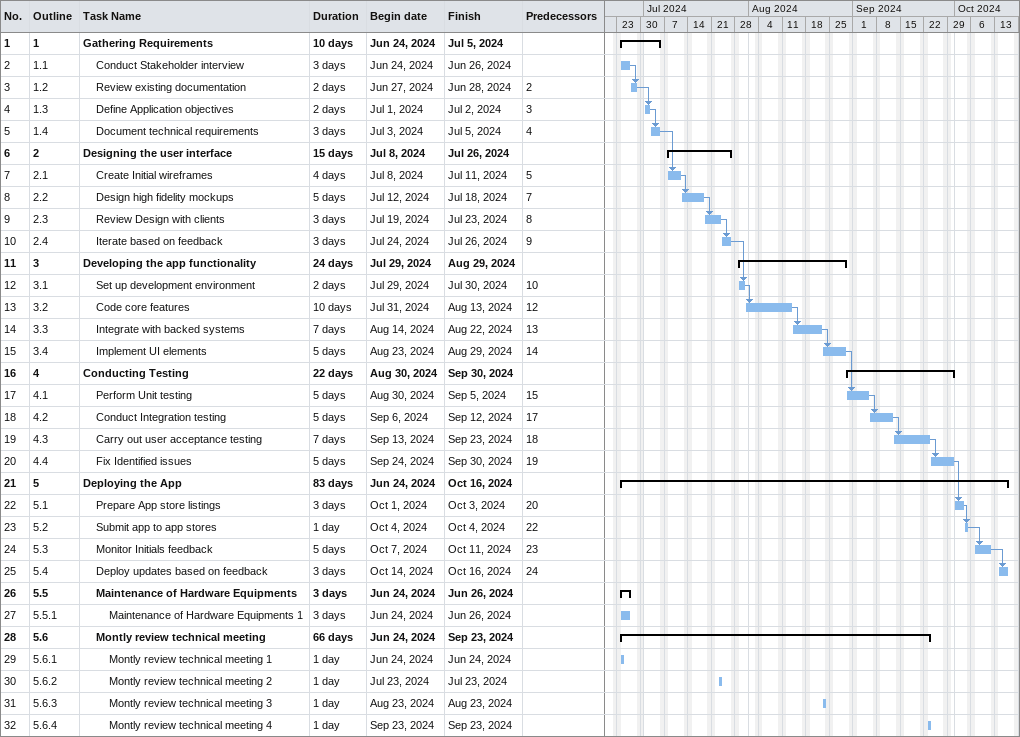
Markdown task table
| ID | WBS | Task | Duration | Start | Finish | Predecessors |
|---|---|---|---|---|---|---|
| 1 | 1 | **Gathering Requirements** | 10d | 2024-06-24 | 2024-07-05 |  |
| 2 | 1.1 | Conduct Stakeholder interview | 3d | 2024-06-24 | 2024-06-26 |  |
| 3 | 1.2 | Review existing documentation | 2d | 2024-06-27 | 2024-06-28 | 2 |
| 4 | 1.3 | Define Application objectives | 2d | 2024-07-01 | 2024-07-02 | 3 |
| 5 | 1.4 | Document technical requirements | 3d | 2024-07-03 | 2024-07-05 | 4 |
| 6 | 2 | **Designing the user interface** | 15d | 2024-07-08 | 2024-07-26 |  |
| 7 | 2.1 | Create Initial wireframes | 4d | 2024-07-08 | 2024-07-11 | 5 |
| 8 | 2.2 | Design high fidelity mockups | 5d | 2024-07-12 | 2024-07-18 | 7 |
| 9 | 2.3 | Review Design with clients | 3d | 2024-07-19 | 2024-07-23 | 8 |
| 10 | 2.4 | Iterate based on feedback | 3d | 2024-07-24 | 2024-07-26 | 9 |
| 11 | 3 | **Developing the app functionality** | 24d | 2024-07-29 | 2024-08-29 |  |
| 12 | 3.1 | Set up development environment | 2d | 2024-07-29 | 2024-07-30 | 10 |
| 13 | 3.2 | Code core features | 10d | 2024-07-31 | 2024-08-13 | 12 |
| 14 | 3.3 | Integrate with backed systems | 7d | 2024-08-14 | 2024-08-22 | 13 |
| 15 | 3.4 | Implement UI elements | 5d | 2024-08-23 | 2024-08-29 | 14 |
| 16 | 4 | **Conducting Testing** | 22d | 2024-08-30 | 2024-09-30 |  |
| 17 | 4.1 | Perform Unit testing | 5d | 2024-08-30 | 2024-09-05 | 15 |
| 18 | 4.2 | Conduct Integration testing | 5d | 2024-09-06 | 2024-09-12 | 17 |
| 19 | 4.3 | Carry out user acceptance testing | 7d | 2024-09-13 | 2024-09-23 | 18 |
| 20 | 4.4 | Fix Identified issues | 5d | 2024-09-24 | 2024-09-30 | 19 |
| 21 | 5 | **Deploying the App** | 83d | 2024-06-24 | 2024-10-16 |  |
| 22 | 5.1 | Prepare App store listings | 3d | 2024-10-01 | 2024-10-03 | 20 |
| 23 | 5.2 | Submit app to app stores | 1d | 2024-10-04 | 2024-10-04 | 22 |
| 24 | 5.3 | Monitor Initials feedback | 5d | 2024-10-07 | 2024-10-11 | 23 |
| 25 | 5.4 | Deploy updates based on feedback | 3d | 2024-10-14 | 2024-10-16 | 24 |
| 26 | 5.5 | **Maintenance of Hardware Equipments** | 3d | 2024-06-24 | 2024-06-26 |  |
| 27 | 5.5.1 | Maintenance of Hardware Equipments 1 | 3d | 2024-06-24 | 2024-06-26 |  |
| 28 | 5.6 | **Montly review technical meeting** | 66d | 2024-06-24 | 2024-09-23 |  |
| 29 | 5.6.1 | Montly review technical meeting 1 | 1d | 2024-06-24 | 2024-06-24 |  |
| 30 | 5.6.2 | Montly review technical meeting 2 | 1d | 2024-07-23 | 2024-07-23 |  |
| 31 | 5.6.3 | Montly review technical meeting 3 | 1d | 2024-08-23 | 2024-08-23 |  |
| 32 | 5.6.4 | Montly review technical meeting 4 | 1d | 2024-09-23 | 2024-09-23 |  |
